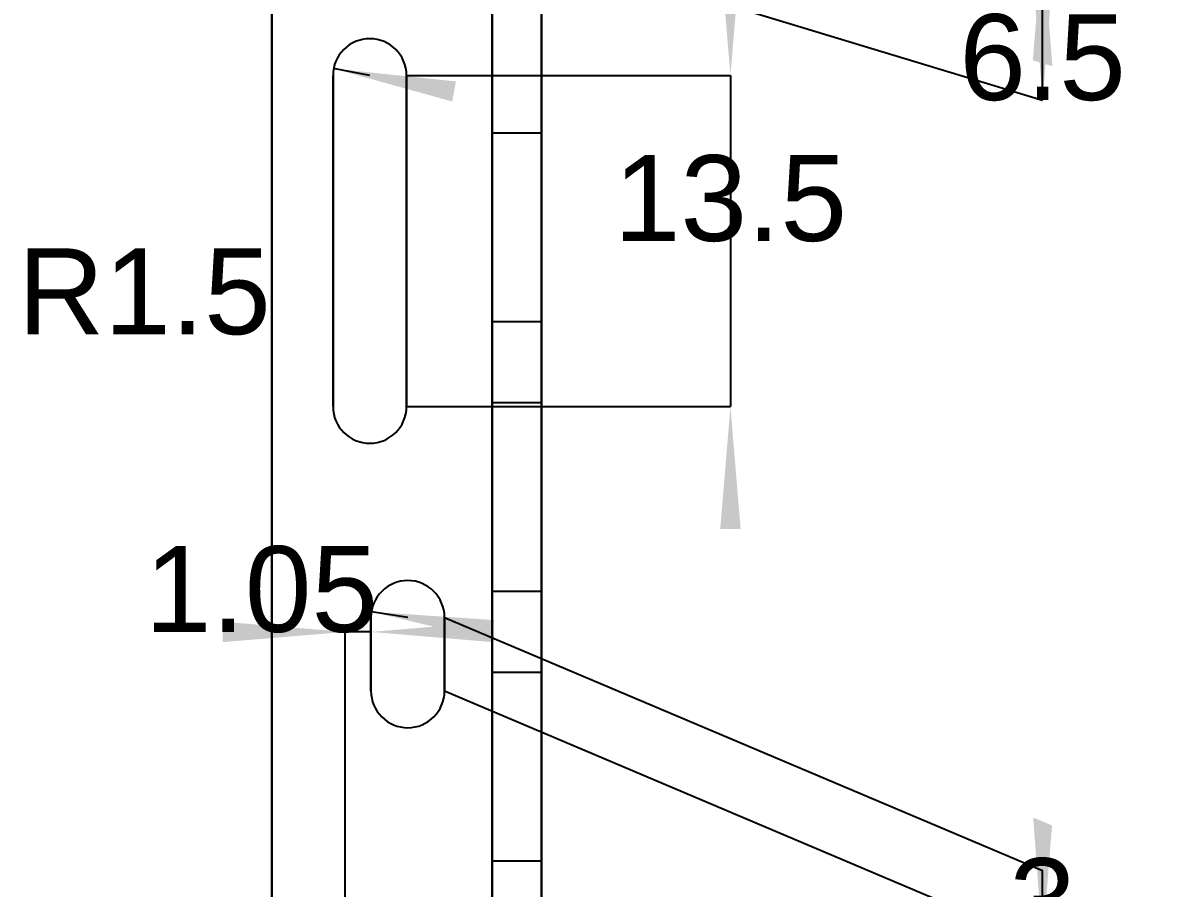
# Model space of a CAD drawing. Header units: millimetres. Extents: x -3 to 302, y 32 to 210.
# Drawn here: x 34.35 to 80.95, y 89.02 to 124.31 of the extents above; entities that cross this region are included whole.
import ezdxf
from ezdxf.enums import TextEntityAlignment as Align

# ---------------------------------------------------------------- set-up
doc = ezdxf.new("R2010")
doc.units = ezdxf.units.MM
doc.layers.get('0').update_dxf_attribs({"linetype": 'CONTINUOUS'})
for name, color, linetype in [('Dimension010', 7, 'CONTINUOUS'), ('Dimension011', 7, 'CONTINUOUS'), ('Dimension012', 7, 'CONTINUOUS'), ('Dimension014', 7, 'CONTINUOUS'), ('Dimension015', 7, 'CONTINUOUS'), ('Dimension016', 7, 'CONTINUOUS'), ('SectionView', 7, 'CONTINUOUS')]:
    doc.layers.add(name, color=color, linetype=linetype)
doc.styles.get("Standard").update_dxf_attribs({"font": 'arial.ttf'})
doc.dimstyles.get("Standard").update_dxf_attribs({"dimscale": 0, "dimtxt": 2.5, "dimasz": 2.5, "dimexe": 1.25, "dimexo": 0.625, "dimtad": 1, "dimtxsty": 'STANDARD', "dimcen": 2.5, "dimazin": 3, "dimtfac": 1, "dimtmove": 0, "dimatfit": 3})

# ---------------------------------------------------------------- blocks, each defined once
blk = doc.blocks.new('*Dimension010')
at = {"color": 0}
for points in [[(75.5672, 91.9052), (76.3347, 91.5805), (75.951, 86.7429)], [(75.5672, 84.9052), (76.3347, 84.5805), (75.951, 89.7429)]]:
    blk.add_solid(points, dxfattribs=at)
at = {"layer": 'Dimension010'}
for p, q in [((51.55, 100.067), (75.951, 89.7429)), ((51.55, 97.0668), (75.951, 86.7429)), ((75.951, 86.7429), (75.951, 89.7429))]:
    blk.add_line(p, q, dxfattribs=at)
blk.add_text('3', height=3.5, dxfattribs=at).set_placement((75.951, 86.7429), align=Align.CENTER)
blk = doc.blocks.new('*Dimension011')
at = {"color": 0}
for points in [[(63.6315, 127.167), (62.7981, 127.167), (63.2148, 122.167)], [(63.6315, 103.667), (62.7981, 103.667), (63.2148, 108.667)]]:
    blk.add_solid(points, dxfattribs=at)
at = {"layer": 'Dimension011'}
for p, q in [((50, 122.167), (63.2148, 122.167)), ((63.2148, 122.167), (63.2148, 108.667)), ((50, 108.667), (63.2148, 108.667))]:
    blk.add_line(p, q, dxfattribs=at)
blk.add_text('13.5', height=3.5, dxfattribs=at).set_placement((63.2148, 115.417), align=Align.CENTER)
blk = doc.blocks.new('*Dimension012')
at = {"color": 0}
for points in [[(75.5522, 122.785), (76.3498, 122.544), (75.951, 127.665)], [(75.5522, 126.285), (76.3498, 126.044), (75.951, 121.165)]]:
    blk.add_solid(points, dxfattribs=at)
at = {"layer": 'Dimension012'}
for p, q in [((51, 135.217), (75.951, 127.665)), ((51, 128.717), (75.951, 121.165)), ((75.951, 121.165), (75.951, 127.665))]:
    blk.add_line(p, q, dxfattribs=at)
blk.add_text('6.5', height=3.5, dxfattribs=at).set_placement((75.951, 121.165), align=Align.CENTER)
blk = doc.blocks.new('*Dimension014')
at = {"color": 0}
blk.add_solid([(51.8611, 121.105), (52.0164, 121.924), (47.0263, 122.446)], dxfattribs=at)
at = {"layer": 'Dimension014'}
blk.add_line((48.5, 122.167), (47.0263, 122.446), dxfattribs=at)
blk.add_text('R1.5', height=3.5, dxfattribs=at).set_placement((39.1755, 133.921), align=Align.CENTER)
blk = doc.blocks.new('*Dimension015')
at = {"color": 0}
blk.add_solid([(53.4485, 99.1319), (53.573, 99.9559), (48.5668, 100.291)], dxfattribs=at)
at = {"layer": 'Dimension015'}
blk.add_line((50.05, 100.067), (48.5668, 100.291), dxfattribs=at)
blk.add_text('R1.5', height=3.5, dxfattribs=at).set_placement((39.2991, 111.614), align=Align.CENTER)
blk = doc.blocks.new('*Dimension016')
at = {"color": 0}
for points in [[(42.5, 99.8891), (42.5, 99.0558), (47.5, 99.4725)], [(53.55, 99.8891), (53.55, 99.0558), (48.55, 99.4725)]]:
    blk.add_solid(points, dxfattribs=at)
at = {"layer": 'Dimension016'}
for p, q in [((47.5, 85.5504), (47.5, 99.4725)), ((48.55, 99.4725), (47.5, 99.4725)), ((48.55, 97.0668), (48.55, 99.4725))]:
    blk.add_line(p, q, dxfattribs=at)
blk.add_text('1.05', height=3.5, dxfattribs=at).set_placement((44.0824, 99.4725), align=Align.CENTER)

msp = doc.modelspace()

# ---------------------------------------------------------------- linework, layer by layer
at = {"layer": 'SectionView'}
for p, q in [((44.5, 156.467), (44.5, 67.967)), ((44.5, 156.467), (44.5, 67.967)), ((55.5, 156.467), (55.5, 67.967)), ((55.5, 67.967), (55.5, 156.467)), ((44.5, 65.967), (44.5, 155.967)), ((44.5, 155.967), (44.5, 65.967)), ((53.5, 65.967), (53.5, 155.967)), ((53.5, 155.967), (53.5, 65.967)), ((47, 122.167), (47, 108.667)), ((47, 108.667), (47, 122.167)), ((50, 108.667), (50, 122.167)), ((50, 122.167), (50, 108.667)), ((55.5, 119.817), (53.5, 119.817)), ((55.5, 112.117), (53.5, 112.117)), ((55.5, 108.817), (53.5, 108.817)), ((55.5, 108.817), (53.5, 108.817)), ((55.5, 108.817), (53.5, 108.817)), ((55.5, 108.817), (53.5, 108.817)), ((55.5, 101.117), (53.5, 101.117)), ((55.5, 101.117), (53.5, 101.117)), ((55.5, 101.117), (53.5, 101.117)), ((55.5, 101.117), (53.5, 101.117)), ((48.55, 100.067), (48.55, 97.067)), ((48.55, 97.067), (48.55, 100.067)), ((51.55, 97.067), (51.55, 100.067)), ((51.55, 100.067), (51.55, 97.067)), ((55.5, 97.817), (53.5, 97.817)), ((55.5, 97.817), (53.5, 97.817)), ((55.5, 97.817), (53.5, 97.817)), ((55.5, 97.817), (53.5, 97.817)), ((55.5, 90.117), (53.5, 90.117)), ((55.5, 90.117), (53.5, 90.117)), ((55.5, 90.117), (53.5, 90.117)), ((55.5, 90.117), (53.5, 90.117))]:
    msp.add_line(p, q, dxfattribs=at)
for centre, start, end in [((48.5, 122.167), 0, 180), ((48.5, 122.167), 0, 180), ((48.5, 108.667), 180, 0), ((48.5, 108.667), 180, 0), ((50.05, 100.067), 0, 180), ((50.05, 100.067), 0, 180), ((50.05, 97.067), 180, 0), ((50.05, 97.067), 180, 0)]:
    msp.add_arc(centre, 1.5, start, end, dxfattribs=at)
for points, knots in [([(53.5, 115.967), (53.5, 116.399), (53.5, 116.824), (53.5, 117.031), (53.5, 117.238), (53.5, 117.438), (53.5, 117.637), (53.5, 117.826), (53.5, 118.015), (53.5, 118.191), (53.5, 118.367), (53.5, 118.528), (53.5, 118.689), (53.5, 118.833), (53.5, 118.977), (53.5, 119.102), (53.5, 119.227), (53.5, 119.331), (53.5, 119.436), (53.5, 119.518), (53.5, 119.601), (53.5, 119.661), (53.5, 119.72), (53.5, 119.756), (53.5, 119.793), (53.5, 119.805), (53.5, 119.817)], [0, 0, 0, 0.224399, 0.224399, 0.336599, 0.336599, 0.448799, 0.448799, 0.560999, 0.560999, 0.673198, 0.673198, 0.785398, 0.785398, 0.897598, 0.897598, 1.009798, 1.009798, 1.121997, 1.121997, 1.234197, 1.234197, 1.346397, 1.346397, 1.458597, 1.458597, 1.570796, 1.570796, 1.570796]), ([(55.5, 115.967), (55.5, 116.399), (55.5, 116.824), (55.5, 117.031), (55.5, 117.238), (55.5, 117.438), (55.5, 117.637), (55.5, 117.826), (55.5, 118.015), (55.5, 118.191), (55.5, 118.367), (55.5, 118.528), (55.5, 118.689), (55.5, 118.833), (55.5, 118.977), (55.5, 119.102), (55.5, 119.227), (55.5, 119.331), (55.5, 119.436), (55.5, 119.518), (55.5, 119.601), (55.5, 119.661), (55.5, 119.72), (55.5, 119.756), (55.5, 119.793), (55.5, 119.805), (55.5, 119.817)], [0, 0, 0, 0.224399, 0.224399, 0.336599, 0.336599, 0.448799, 0.448799, 0.560999, 0.560999, 0.673198, 0.673198, 0.785398, 0.785398, 0.897598, 0.897598, 1.009798, 1.009798, 1.121997, 1.121997, 1.234197, 1.234197, 1.346397, 1.346397, 1.458597, 1.458597, 1.570796, 1.570796, 1.570796]), ([(53.5, 112.117), (53.5, 112.129), (53.5, 112.141), (53.5, 112.177), (53.5, 112.213), (53.5, 112.273), (53.5, 112.333), (53.5, 112.415), (53.5, 112.498), (53.5, 112.603), (53.5, 112.707), (53.5, 112.832), (53.5, 112.957), (53.5, 113.101), (53.5, 113.244), (53.5, 113.405), (53.5, 113.566), (53.5, 113.742), (53.5, 113.918), (53.5, 114.107), (53.5, 114.296), (53.5, 114.496), (53.5, 114.695), (53.5, 114.903), (53.5, 115.11), (53.5, 115.534), (53.5, 115.967)], [4.712389, 4.712389, 4.712389, 4.824589, 4.824589, 4.936788, 4.936788, 5.048988, 5.048988, 5.161188, 5.161188, 5.273388, 5.273388, 5.385587, 5.385587, 5.497787, 5.497787, 5.609987, 5.609987, 5.722187, 5.722187, 5.834386, 5.834386, 5.946586, 5.946586, 6.058786, 6.058786, 6.283185, 6.283185, 6.283185]), ([(55.5, 112.117), (55.5, 112.129), (55.5, 112.141), (55.5, 112.177), (55.5, 112.213), (55.5, 112.273), (55.5, 112.333), (55.5, 112.415), (55.5, 112.498), (55.5, 112.603), (55.5, 112.707), (55.5, 112.832), (55.5, 112.957), (55.5, 113.101), (55.5, 113.244), (55.5, 113.405), (55.5, 113.566), (55.5, 113.742), (55.5, 113.918), (55.5, 114.107), (55.5, 114.296), (55.5, 114.496), (55.5, 114.695), (55.5, 114.903), (55.5, 115.11), (55.5, 115.534), (55.5, 115.967)], [4.712389, 4.712389, 4.712389, 4.824589, 4.824589, 4.936788, 4.936788, 5.048988, 5.048988, 5.161188, 5.161188, 5.273388, 5.273388, 5.385587, 5.385587, 5.497787, 5.497787, 5.609987, 5.609987, 5.722187, 5.722187, 5.834386, 5.834386, 5.946586, 5.946586, 6.058786, 6.058786, 6.283185, 6.283185, 6.283185]), ([(53.5, 104.967), (53.5, 105.399), (53.5, 105.824), (53.5, 106.031), (53.5, 106.238), (53.5, 106.438), (53.5, 106.637), (53.5, 106.826), (53.5, 107.015), (53.5, 107.191), (53.5, 107.367), (53.5, 107.528), (53.5, 107.689), (53.5, 107.833), (53.5, 107.977), (53.5, 108.102), (53.5, 108.227), (53.5, 108.331), (53.5, 108.436), (53.5, 108.518), (53.5, 108.601), (53.5, 108.661), (53.5, 108.72), (53.5, 108.756), (53.5, 108.793), (53.5, 108.805), (53.5, 108.817)], [0, 0, 0, 0.224399, 0.224399, 0.336599, 0.336599, 0.448799, 0.448799, 0.560999, 0.560999, 0.673198, 0.673198, 0.785398, 0.785398, 0.897598, 0.897598, 1.009798, 1.009798, 1.121997, 1.121997, 1.234197, 1.234197, 1.346397, 1.346397, 1.458597, 1.458597, 1.570796, 1.570796, 1.570796]), ([(53.5, 104.967), (53.5, 105.399), (53.5, 105.824), (53.5, 106.031), (53.5, 106.238), (53.5, 106.438), (53.5, 106.637), (53.5, 106.826), (53.5, 107.015), (53.5, 107.191), (53.5, 107.367), (53.5, 107.528), (53.5, 107.689), (53.5, 107.833), (53.5, 107.977), (53.5, 108.102), (53.5, 108.227), (53.5, 108.331), (53.5, 108.436), (53.5, 108.518), (53.5, 108.601), (53.5, 108.661), (53.5, 108.72), (53.5, 108.756), (53.5, 108.793), (53.5, 108.805), (53.5, 108.817)], [0, 0, 0, 0.224399, 0.224399, 0.336599, 0.336599, 0.448799, 0.448799, 0.560999, 0.560999, 0.673198, 0.673198, 0.785398, 0.785398, 0.897598, 0.897598, 1.009798, 1.009798, 1.121997, 1.121997, 1.234197, 1.234197, 1.346397, 1.346397, 1.458597, 1.458597, 1.570796, 1.570796, 1.570796]), ([(53.5, 104.967), (53.5, 105.399), (53.5, 105.824), (53.5, 106.031), (53.5, 106.238), (53.5, 106.438), (53.5, 106.637), (53.5, 106.826), (53.5, 107.015), (53.5, 107.191), (53.5, 107.367), (53.5, 107.528), (53.5, 107.689), (53.5, 107.833), (53.5, 107.977), (53.5, 108.102), (53.5, 108.227), (53.5, 108.331), (53.5, 108.436), (53.5, 108.518), (53.5, 108.601), (53.5, 108.661), (53.5, 108.72), (53.5, 108.756), (53.5, 108.793), (53.5, 108.805), (53.5, 108.817)], [0, 0, 0, 0.224399, 0.224399, 0.336599, 0.336599, 0.448799, 0.448799, 0.560999, 0.560999, 0.673198, 0.673198, 0.785398, 0.785398, 0.897598, 0.897598, 1.009798, 1.009798, 1.121997, 1.121997, 1.234197, 1.234197, 1.346397, 1.346397, 1.458597, 1.458597, 1.570796, 1.570796, 1.570796]), ([(53.5, 104.967), (53.5, 105.399), (53.5, 105.824), (53.5, 106.031), (53.5, 106.238), (53.5, 106.438), (53.5, 106.637), (53.5, 106.826), (53.5, 107.015), (53.5, 107.191), (53.5, 107.367), (53.5, 107.528), (53.5, 107.689), (53.5, 107.833), (53.5, 107.977), (53.5, 108.102), (53.5, 108.227), (53.5, 108.331), (53.5, 108.436), (53.5, 108.518), (53.5, 108.601), (53.5, 108.661), (53.5, 108.72), (53.5, 108.756), (53.5, 108.793), (53.5, 108.805), (53.5, 108.817)], [0, 0, 0, 0.224399, 0.224399, 0.336599, 0.336599, 0.448799, 0.448799, 0.560999, 0.560999, 0.673198, 0.673198, 0.785398, 0.785398, 0.897598, 0.897598, 1.009798, 1.009798, 1.121997, 1.121997, 1.234197, 1.234197, 1.346397, 1.346397, 1.458597, 1.458597, 1.570796, 1.570796, 1.570796]), ([(55.5, 104.967), (55.5, 105.399), (55.5, 105.824), (55.5, 106.031), (55.5, 106.238), (55.5, 106.438), (55.5, 106.637), (55.5, 106.826), (55.5, 107.015), (55.5, 107.191), (55.5, 107.367), (55.5, 107.528), (55.5, 107.689), (55.5, 107.833), (55.5, 107.977), (55.5, 108.102), (55.5, 108.227), (55.5, 108.331), (55.5, 108.436), (55.5, 108.518), (55.5, 108.601), (55.5, 108.661), (55.5, 108.72), (55.5, 108.756), (55.5, 108.793), (55.5, 108.805), (55.5, 108.817)], [0, 0, 0, 0.224399, 0.224399, 0.336599, 0.336599, 0.448799, 0.448799, 0.560999, 0.560999, 0.673198, 0.673198, 0.785398, 0.785398, 0.897598, 0.897598, 1.009798, 1.009798, 1.121997, 1.121997, 1.234197, 1.234197, 1.346397, 1.346397, 1.458597, 1.458597, 1.570796, 1.570796, 1.570796]), ([(55.5, 104.967), (55.5, 105.399), (55.5, 105.824), (55.5, 106.031), (55.5, 106.238), (55.5, 106.438), (55.5, 106.637), (55.5, 106.826), (55.5, 107.015), (55.5, 107.191), (55.5, 107.367), (55.5, 107.528), (55.5, 107.689), (55.5, 107.833), (55.5, 107.977), (55.5, 108.102), (55.5, 108.227), (55.5, 108.331), (55.5, 108.436), (55.5, 108.518), (55.5, 108.601), (55.5, 108.661), (55.5, 108.72), (55.5, 108.756), (55.5, 108.793), (55.5, 108.805), (55.5, 108.817)], [0, 0, 0, 0.224399, 0.224399, 0.336599, 0.336599, 0.448799, 0.448799, 0.560999, 0.560999, 0.673198, 0.673198, 0.785398, 0.785398, 0.897598, 0.897598, 1.009798, 1.009798, 1.121997, 1.121997, 1.234197, 1.234197, 1.346397, 1.346397, 1.458597, 1.458597, 1.570796, 1.570796, 1.570796]), ([(55.5, 104.967), (55.5, 105.399), (55.5, 105.824), (55.5, 106.031), (55.5, 106.238), (55.5, 106.438), (55.5, 106.637), (55.5, 106.826), (55.5, 107.015), (55.5, 107.191), (55.5, 107.367), (55.5, 107.528), (55.5, 107.689), (55.5, 107.833), (55.5, 107.977), (55.5, 108.102), (55.5, 108.227), (55.5, 108.331), (55.5, 108.436), (55.5, 108.518), (55.5, 108.601), (55.5, 108.661), (55.5, 108.72), (55.5, 108.756), (55.5, 108.793), (55.5, 108.805), (55.5, 108.817)], [0, 0, 0, 0.224399, 0.224399, 0.336599, 0.336599, 0.448799, 0.448799, 0.560999, 0.560999, 0.673198, 0.673198, 0.785398, 0.785398, 0.897598, 0.897598, 1.009798, 1.009798, 1.121997, 1.121997, 1.234197, 1.234197, 1.346397, 1.346397, 1.458597, 1.458597, 1.570796, 1.570796, 1.570796]), ([(55.5, 104.967), (55.5, 105.399), (55.5, 105.824), (55.5, 106.031), (55.5, 106.238), (55.5, 106.438), (55.5, 106.637), (55.5, 106.826), (55.5, 107.015), (55.5, 107.191), (55.5, 107.367), (55.5, 107.528), (55.5, 107.689), (55.5, 107.833), (55.5, 107.977), (55.5, 108.102), (55.5, 108.227), (55.5, 108.331), (55.5, 108.436), (55.5, 108.518), (55.5, 108.601), (55.5, 108.661), (55.5, 108.72), (55.5, 108.756), (55.5, 108.793), (55.5, 108.805), (55.5, 108.817)], [0, 0, 0, 0.224399, 0.224399, 0.336599, 0.336599, 0.448799, 0.448799, 0.560999, 0.560999, 0.673198, 0.673198, 0.785398, 0.785398, 0.897598, 0.897598, 1.009798, 1.009798, 1.121997, 1.121997, 1.234197, 1.234197, 1.346397, 1.346397, 1.458597, 1.458597, 1.570796, 1.570796, 1.570796]), ([(53.5, 101.117), (53.5, 101.129), (53.5, 101.141), (53.5, 101.177), (53.5, 101.213), (53.5, 101.273), (53.5, 101.333), (53.5, 101.415), (53.5, 101.498), (53.5, 101.603), (53.5, 101.707), (53.5, 101.832), (53.5, 101.957), (53.5, 102.101), (53.5, 102.244), (53.5, 102.405), (53.5, 102.566), (53.5, 102.742), (53.5, 102.918), (53.5, 103.107), (53.5, 103.296), (53.5, 103.496), (53.5, 103.695), (53.5, 103.903), (53.5, 104.11), (53.5, 104.534), (53.5, 104.967)], [4.712389, 4.712389, 4.712389, 4.824589, 4.824589, 4.936788, 4.936788, 5.048988, 5.048988, 5.161188, 5.161188, 5.273388, 5.273388, 5.385587, 5.385587, 5.497787, 5.497787, 5.609987, 5.609987, 5.722187, 5.722187, 5.834386, 5.834386, 5.946586, 5.946586, 6.058786, 6.058786, 6.283185, 6.283185, 6.283185]), ([(53.5, 101.117), (53.5, 101.129), (53.5, 101.141), (53.5, 101.177), (53.5, 101.213), (53.5, 101.273), (53.5, 101.333), (53.5, 101.415), (53.5, 101.498), (53.5, 101.603), (53.5, 101.707), (53.5, 101.832), (53.5, 101.957), (53.5, 102.101), (53.5, 102.244), (53.5, 102.405), (53.5, 102.566), (53.5, 102.742), (53.5, 102.918), (53.5, 103.107), (53.5, 103.296), (53.5, 103.496), (53.5, 103.695), (53.5, 103.903), (53.5, 104.11), (53.5, 104.534), (53.5, 104.967)], [4.712389, 4.712389, 4.712389, 4.824589, 4.824589, 4.936788, 4.936788, 5.048988, 5.048988, 5.161188, 5.161188, 5.273388, 5.273388, 5.385587, 5.385587, 5.497787, 5.497787, 5.609987, 5.609987, 5.722187, 5.722187, 5.834386, 5.834386, 5.946586, 5.946586, 6.058786, 6.058786, 6.283185, 6.283185, 6.283185]), ([(53.5, 101.117), (53.5, 101.129), (53.5, 101.141), (53.5, 101.177), (53.5, 101.213), (53.5, 101.273), (53.5, 101.333), (53.5, 101.415), (53.5, 101.498), (53.5, 101.603), (53.5, 101.707), (53.5, 101.832), (53.5, 101.957), (53.5, 102.101), (53.5, 102.244), (53.5, 102.405), (53.5, 102.566), (53.5, 102.742), (53.5, 102.918), (53.5, 103.107), (53.5, 103.296), (53.5, 103.496), (53.5, 103.695), (53.5, 103.903), (53.5, 104.11), (53.5, 104.534), (53.5, 104.967)], [4.712389, 4.712389, 4.712389, 4.824589, 4.824589, 4.936788, 4.936788, 5.048988, 5.048988, 5.161188, 5.161188, 5.273388, 5.273388, 5.385587, 5.385587, 5.497787, 5.497787, 5.609987, 5.609987, 5.722187, 5.722187, 5.834386, 5.834386, 5.946586, 5.946586, 6.058786, 6.058786, 6.283185, 6.283185, 6.283185]), ([(53.5, 101.117), (53.5, 101.129), (53.5, 101.141), (53.5, 101.177), (53.5, 101.213), (53.5, 101.273), (53.5, 101.333), (53.5, 101.415), (53.5, 101.498), (53.5, 101.603), (53.5, 101.707), (53.5, 101.832), (53.5, 101.957), (53.5, 102.101), (53.5, 102.244), (53.5, 102.405), (53.5, 102.566), (53.5, 102.742), (53.5, 102.918), (53.5, 103.107), (53.5, 103.296), (53.5, 103.496), (53.5, 103.695), (53.5, 103.903), (53.5, 104.11), (53.5, 104.534), (53.5, 104.967)], [4.712389, 4.712389, 4.712389, 4.824589, 4.824589, 4.936788, 4.936788, 5.048988, 5.048988, 5.161188, 5.161188, 5.273388, 5.273388, 5.385587, 5.385587, 5.497787, 5.497787, 5.609987, 5.609987, 5.722187, 5.722187, 5.834386, 5.834386, 5.946586, 5.946586, 6.058786, 6.058786, 6.283185, 6.283185, 6.283185]), ([(55.5, 101.117), (55.5, 101.129), (55.5, 101.141), (55.5, 101.177), (55.5, 101.213), (55.5, 101.273), (55.5, 101.333), (55.5, 101.415), (55.5, 101.498), (55.5, 101.603), (55.5, 101.707), (55.5, 101.832), (55.5, 101.957), (55.5, 102.101), (55.5, 102.244), (55.5, 102.405), (55.5, 102.566), (55.5, 102.742), (55.5, 102.918), (55.5, 103.107), (55.5, 103.296), (55.5, 103.496), (55.5, 103.695), (55.5, 103.903), (55.5, 104.11), (55.5, 104.534), (55.5, 104.967)], [4.712389, 4.712389, 4.712389, 4.824589, 4.824589, 4.936788, 4.936788, 5.048988, 5.048988, 5.161188, 5.161188, 5.273388, 5.273388, 5.385587, 5.385587, 5.497787, 5.497787, 5.609987, 5.609987, 5.722187, 5.722187, 5.834386, 5.834386, 5.946586, 5.946586, 6.058786, 6.058786, 6.283185, 6.283185, 6.283185]), ([(55.5, 101.117), (55.5, 101.129), (55.5, 101.141), (55.5, 101.177), (55.5, 101.213), (55.5, 101.273), (55.5, 101.333), (55.5, 101.415), (55.5, 101.498), (55.5, 101.603), (55.5, 101.707), (55.5, 101.832), (55.5, 101.957), (55.5, 102.101), (55.5, 102.244), (55.5, 102.405), (55.5, 102.566), (55.5, 102.742), (55.5, 102.918), (55.5, 103.107), (55.5, 103.296), (55.5, 103.496), (55.5, 103.695), (55.5, 103.903), (55.5, 104.11), (55.5, 104.534), (55.5, 104.967)], [4.712389, 4.712389, 4.712389, 4.824589, 4.824589, 4.936788, 4.936788, 5.048988, 5.048988, 5.161188, 5.161188, 5.273388, 5.273388, 5.385587, 5.385587, 5.497787, 5.497787, 5.609987, 5.609987, 5.722187, 5.722187, 5.834386, 5.834386, 5.946586, 5.946586, 6.058786, 6.058786, 6.283185, 6.283185, 6.283185]), ([(55.5, 101.117), (55.5, 101.129), (55.5, 101.141), (55.5, 101.177), (55.5, 101.213), (55.5, 101.273), (55.5, 101.333), (55.5, 101.415), (55.5, 101.498), (55.5, 101.603), (55.5, 101.707), (55.5, 101.832), (55.5, 101.957), (55.5, 102.101), (55.5, 102.244), (55.5, 102.405), (55.5, 102.566), (55.5, 102.742), (55.5, 102.918), (55.5, 103.107), (55.5, 103.296), (55.5, 103.496), (55.5, 103.695), (55.5, 103.903), (55.5, 104.11), (55.5, 104.534), (55.5, 104.967)], [4.712389, 4.712389, 4.712389, 4.824589, 4.824589, 4.936788, 4.936788, 5.048988, 5.048988, 5.161188, 5.161188, 5.273388, 5.273388, 5.385587, 5.385587, 5.497787, 5.497787, 5.609987, 5.609987, 5.722187, 5.722187, 5.834386, 5.834386, 5.946586, 5.946586, 6.058786, 6.058786, 6.283185, 6.283185, 6.283185]), ([(55.5, 101.117), (55.5, 101.129), (55.5, 101.141), (55.5, 101.177), (55.5, 101.213), (55.5, 101.273), (55.5, 101.333), (55.5, 101.415), (55.5, 101.498), (55.5, 101.603), (55.5, 101.707), (55.5, 101.832), (55.5, 101.957), (55.5, 102.101), (55.5, 102.244), (55.5, 102.405), (55.5, 102.566), (55.5, 102.742), (55.5, 102.918), (55.5, 103.107), (55.5, 103.296), (55.5, 103.496), (55.5, 103.695), (55.5, 103.903), (55.5, 104.11), (55.5, 104.534), (55.5, 104.967)], [4.712389, 4.712389, 4.712389, 4.824589, 4.824589, 4.936788, 4.936788, 5.048988, 5.048988, 5.161188, 5.161188, 5.273388, 5.273388, 5.385587, 5.385587, 5.497787, 5.497787, 5.609987, 5.609987, 5.722187, 5.722187, 5.834386, 5.834386, 5.946586, 5.946586, 6.058786, 6.058786, 6.283185, 6.283185, 6.283185]), ([(53.5, 93.967), (53.5, 94.399), (53.5, 94.824), (53.5, 95.031), (53.5, 95.238), (53.5, 95.438), (53.5, 95.637), (53.5, 95.826), (53.5, 96.015), (53.5, 96.191), (53.5, 96.367), (53.5, 96.528), (53.5, 96.689), (53.5, 96.833), (53.5, 96.977), (53.5, 97.102), (53.5, 97.227), (53.5, 97.331), (53.5, 97.436), (53.5, 97.518), (53.5, 97.601), (53.5, 97.661), (53.5, 97.72), (53.5, 97.756), (53.5, 97.793), (53.5, 97.805), (53.5, 97.817)], [0, 0, 0, 0.224399, 0.224399, 0.336599, 0.336599, 0.448799, 0.448799, 0.560999, 0.560999, 0.673198, 0.673198, 0.785398, 0.785398, 0.897598, 0.897598, 1.009798, 1.009798, 1.121997, 1.121997, 1.234197, 1.234197, 1.346397, 1.346397, 1.458597, 1.458597, 1.570796, 1.570796, 1.570796]), ([(53.5, 93.967), (53.5, 94.399), (53.5, 94.824), (53.5, 95.031), (53.5, 95.238), (53.5, 95.438), (53.5, 95.637), (53.5, 95.826), (53.5, 96.015), (53.5, 96.191), (53.5, 96.367), (53.5, 96.528), (53.5, 96.689), (53.5, 96.833), (53.5, 96.977), (53.5, 97.102), (53.5, 97.227), (53.5, 97.331), (53.5, 97.436), (53.5, 97.518), (53.5, 97.601), (53.5, 97.661), (53.5, 97.72), (53.5, 97.756), (53.5, 97.793), (53.5, 97.805), (53.5, 97.817)], [0, 0, 0, 0.224399, 0.224399, 0.336599, 0.336599, 0.448799, 0.448799, 0.560999, 0.560999, 0.673198, 0.673198, 0.785398, 0.785398, 0.897598, 0.897598, 1.009798, 1.009798, 1.121997, 1.121997, 1.234197, 1.234197, 1.346397, 1.346397, 1.458597, 1.458597, 1.570796, 1.570796, 1.570796]), ([(53.5, 93.967), (53.5, 94.399), (53.5, 94.824), (53.5, 95.031), (53.5, 95.238), (53.5, 95.438), (53.5, 95.637), (53.5, 95.826), (53.5, 96.015), (53.5, 96.191), (53.5, 96.367), (53.5, 96.528), (53.5, 96.689), (53.5, 96.833), (53.5, 96.977), (53.5, 97.102), (53.5, 97.227), (53.5, 97.331), (53.5, 97.436), (53.5, 97.518), (53.5, 97.601), (53.5, 97.661), (53.5, 97.72), (53.5, 97.756), (53.5, 97.793), (53.5, 97.805), (53.5, 97.817)], [0, 0, 0, 0.224399, 0.224399, 0.336599, 0.336599, 0.448799, 0.448799, 0.560999, 0.560999, 0.673198, 0.673198, 0.785398, 0.785398, 0.897598, 0.897598, 1.009798, 1.009798, 1.121997, 1.121997, 1.234197, 1.234197, 1.346397, 1.346397, 1.458597, 1.458597, 1.570796, 1.570796, 1.570796]), ([(53.5, 93.967), (53.5, 94.399), (53.5, 94.824), (53.5, 95.031), (53.5, 95.238), (53.5, 95.438), (53.5, 95.637), (53.5, 95.826), (53.5, 96.015), (53.5, 96.191), (53.5, 96.367), (53.5, 96.528), (53.5, 96.689), (53.5, 96.833), (53.5, 96.977), (53.5, 97.102), (53.5, 97.227), (53.5, 97.331), (53.5, 97.436), (53.5, 97.518), (53.5, 97.601), (53.5, 97.661), (53.5, 97.72), (53.5, 97.756), (53.5, 97.793), (53.5, 97.805), (53.5, 97.817)], [0, 0, 0, 0.224399, 0.224399, 0.336599, 0.336599, 0.448799, 0.448799, 0.560999, 0.560999, 0.673198, 0.673198, 0.785398, 0.785398, 0.897598, 0.897598, 1.009798, 1.009798, 1.121997, 1.121997, 1.234197, 1.234197, 1.346397, 1.346397, 1.458597, 1.458597, 1.570796, 1.570796, 1.570796]), ([(55.5, 93.967), (55.5, 94.399), (55.5, 94.824), (55.5, 95.031), (55.5, 95.238), (55.5, 95.438), (55.5, 95.637), (55.5, 95.826), (55.5, 96.015), (55.5, 96.191), (55.5, 96.367), (55.5, 96.528), (55.5, 96.689), (55.5, 96.833), (55.5, 96.977), (55.5, 97.102), (55.5, 97.227), (55.5, 97.331), (55.5, 97.436), (55.5, 97.518), (55.5, 97.601), (55.5, 97.661), (55.5, 97.72), (55.5, 97.756), (55.5, 97.793), (55.5, 97.805), (55.5, 97.817)], [0, 0, 0, 0.224399, 0.224399, 0.336599, 0.336599, 0.448799, 0.448799, 0.560999, 0.560999, 0.673198, 0.673198, 0.785398, 0.785398, 0.897598, 0.897598, 1.009798, 1.009798, 1.121997, 1.121997, 1.234197, 1.234197, 1.346397, 1.346397, 1.458597, 1.458597, 1.570796, 1.570796, 1.570796]), ([(55.5, 93.967), (55.5, 94.399), (55.5, 94.824), (55.5, 95.031), (55.5, 95.238), (55.5, 95.438), (55.5, 95.637), (55.5, 95.826), (55.5, 96.015), (55.5, 96.191), (55.5, 96.367), (55.5, 96.528), (55.5, 96.689), (55.5, 96.833), (55.5, 96.977), (55.5, 97.102), (55.5, 97.227), (55.5, 97.331), (55.5, 97.436), (55.5, 97.518), (55.5, 97.601), (55.5, 97.661), (55.5, 97.72), (55.5, 97.756), (55.5, 97.793), (55.5, 97.805), (55.5, 97.817)], [0, 0, 0, 0.224399, 0.224399, 0.336599, 0.336599, 0.448799, 0.448799, 0.560999, 0.560999, 0.673198, 0.673198, 0.785398, 0.785398, 0.897598, 0.897598, 1.009798, 1.009798, 1.121997, 1.121997, 1.234197, 1.234197, 1.346397, 1.346397, 1.458597, 1.458597, 1.570796, 1.570796, 1.570796]), ([(55.5, 93.967), (55.5, 94.399), (55.5, 94.824), (55.5, 95.031), (55.5, 95.238), (55.5, 95.438), (55.5, 95.637), (55.5, 95.826), (55.5, 96.015), (55.5, 96.191), (55.5, 96.367), (55.5, 96.528), (55.5, 96.689), (55.5, 96.833), (55.5, 96.977), (55.5, 97.102), (55.5, 97.227), (55.5, 97.331), (55.5, 97.436), (55.5, 97.518), (55.5, 97.601), (55.5, 97.661), (55.5, 97.72), (55.5, 97.756), (55.5, 97.793), (55.5, 97.805), (55.5, 97.817)], [0, 0, 0, 0.224399, 0.224399, 0.336599, 0.336599, 0.448799, 0.448799, 0.560999, 0.560999, 0.673198, 0.673198, 0.785398, 0.785398, 0.897598, 0.897598, 1.009798, 1.009798, 1.121997, 1.121997, 1.234197, 1.234197, 1.346397, 1.346397, 1.458597, 1.458597, 1.570796, 1.570796, 1.570796]), ([(55.5, 93.967), (55.5, 94.399), (55.5, 94.824), (55.5, 95.031), (55.5, 95.238), (55.5, 95.438), (55.5, 95.637), (55.5, 95.826), (55.5, 96.015), (55.5, 96.191), (55.5, 96.367), (55.5, 96.528), (55.5, 96.689), (55.5, 96.833), (55.5, 96.977), (55.5, 97.102), (55.5, 97.227), (55.5, 97.331), (55.5, 97.436), (55.5, 97.518), (55.5, 97.601), (55.5, 97.661), (55.5, 97.72), (55.5, 97.756), (55.5, 97.793), (55.5, 97.805), (55.5, 97.817)], [0, 0, 0, 0.224399, 0.224399, 0.336599, 0.336599, 0.448799, 0.448799, 0.560999, 0.560999, 0.673198, 0.673198, 0.785398, 0.785398, 0.897598, 0.897598, 1.009798, 1.009798, 1.121997, 1.121997, 1.234197, 1.234197, 1.346397, 1.346397, 1.458597, 1.458597, 1.570796, 1.570796, 1.570796]), ([(53.5, 90.117), (53.5, 90.129), (53.5, 90.141), (53.5, 90.177), (53.5, 90.213), (53.5, 90.273), (53.5, 90.333), (53.5, 90.415), (53.5, 90.498), (53.5, 90.603), (53.5, 90.707), (53.5, 90.832), (53.5, 90.957), (53.5, 91.101), (53.5, 91.244), (53.5, 91.405), (53.5, 91.566), (53.5, 91.742), (53.5, 91.918), (53.5, 92.107), (53.5, 92.296), (53.5, 92.496), (53.5, 92.695), (53.5, 92.903), (53.5, 93.11), (53.5, 93.534), (53.5, 93.967)], [4.712389, 4.712389, 4.712389, 4.824589, 4.824589, 4.936788, 4.936788, 5.048988, 5.048988, 5.161188, 5.161188, 5.273388, 5.273388, 5.385587, 5.385587, 5.497787, 5.497787, 5.609987, 5.609987, 5.722187, 5.722187, 5.834386, 5.834386, 5.946586, 5.946586, 6.058786, 6.058786, 6.283185, 6.283185, 6.283185]), ([(53.5, 90.117), (53.5, 90.129), (53.5, 90.141), (53.5, 90.177), (53.5, 90.213), (53.5, 90.273), (53.5, 90.333), (53.5, 90.415), (53.5, 90.498), (53.5, 90.603), (53.5, 90.707), (53.5, 90.832), (53.5, 90.957), (53.5, 91.101), (53.5, 91.244), (53.5, 91.405), (53.5, 91.566), (53.5, 91.742), (53.5, 91.918), (53.5, 92.107), (53.5, 92.296), (53.5, 92.496), (53.5, 92.695), (53.5, 92.903), (53.5, 93.11), (53.5, 93.534), (53.5, 93.967)], [4.712389, 4.712389, 4.712389, 4.824589, 4.824589, 4.936788, 4.936788, 5.048988, 5.048988, 5.161188, 5.161188, 5.273388, 5.273388, 5.385587, 5.385587, 5.497787, 5.497787, 5.609987, 5.609987, 5.722187, 5.722187, 5.834386, 5.834386, 5.946586, 5.946586, 6.058786, 6.058786, 6.283185, 6.283185, 6.283185]), ([(53.5, 90.117), (53.5, 90.129), (53.5, 90.141), (53.5, 90.177), (53.5, 90.213), (53.5, 90.273), (53.5, 90.333), (53.5, 90.415), (53.5, 90.498), (53.5, 90.603), (53.5, 90.707), (53.5, 90.832), (53.5, 90.957), (53.5, 91.101), (53.5, 91.244), (53.5, 91.405), (53.5, 91.566), (53.5, 91.742), (53.5, 91.918), (53.5, 92.107), (53.5, 92.296), (53.5, 92.496), (53.5, 92.695), (53.5, 92.903), (53.5, 93.11), (53.5, 93.534), (53.5, 93.967)], [4.712389, 4.712389, 4.712389, 4.824589, 4.824589, 4.936788, 4.936788, 5.048988, 5.048988, 5.161188, 5.161188, 5.273388, 5.273388, 5.385587, 5.385587, 5.497787, 5.497787, 5.609987, 5.609987, 5.722187, 5.722187, 5.834386, 5.834386, 5.946586, 5.946586, 6.058786, 6.058786, 6.283185, 6.283185, 6.283185]), ([(53.5, 90.117), (53.5, 90.129), (53.5, 90.141), (53.5, 90.177), (53.5, 90.213), (53.5, 90.273), (53.5, 90.333), (53.5, 90.415), (53.5, 90.498), (53.5, 90.603), (53.5, 90.707), (53.5, 90.832), (53.5, 90.957), (53.5, 91.101), (53.5, 91.244), (53.5, 91.405), (53.5, 91.566), (53.5, 91.742), (53.5, 91.918), (53.5, 92.107), (53.5, 92.296), (53.5, 92.496), (53.5, 92.695), (53.5, 92.903), (53.5, 93.11), (53.5, 93.534), (53.5, 93.967)], [4.712389, 4.712389, 4.712389, 4.824589, 4.824589, 4.936788, 4.936788, 5.048988, 5.048988, 5.161188, 5.161188, 5.273388, 5.273388, 5.385587, 5.385587, 5.497787, 5.497787, 5.609987, 5.609987, 5.722187, 5.722187, 5.834386, 5.834386, 5.946586, 5.946586, 6.058786, 6.058786, 6.283185, 6.283185, 6.283185]), ([(55.5, 90.117), (55.5, 90.129), (55.5, 90.141), (55.5, 90.177), (55.5, 90.213), (55.5, 90.273), (55.5, 90.333), (55.5, 90.415), (55.5, 90.498), (55.5, 90.603), (55.5, 90.707), (55.5, 90.832), (55.5, 90.957), (55.5, 91.101), (55.5, 91.244), (55.5, 91.405), (55.5, 91.566), (55.5, 91.742), (55.5, 91.918), (55.5, 92.107), (55.5, 92.296), (55.5, 92.496), (55.5, 92.695), (55.5, 92.903), (55.5, 93.11), (55.5, 93.534), (55.5, 93.967)], [4.712389, 4.712389, 4.712389, 4.824589, 4.824589, 4.936788, 4.936788, 5.048988, 5.048988, 5.161188, 5.161188, 5.273388, 5.273388, 5.385587, 5.385587, 5.497787, 5.497787, 5.609987, 5.609987, 5.722187, 5.722187, 5.834386, 5.834386, 5.946586, 5.946586, 6.058786, 6.058786, 6.283185, 6.283185, 6.283185]), ([(55.5, 90.117), (55.5, 90.129), (55.5, 90.141), (55.5, 90.177), (55.5, 90.213), (55.5, 90.273), (55.5, 90.333), (55.5, 90.415), (55.5, 90.498), (55.5, 90.603), (55.5, 90.707), (55.5, 90.832), (55.5, 90.957), (55.5, 91.101), (55.5, 91.244), (55.5, 91.405), (55.5, 91.566), (55.5, 91.742), (55.5, 91.918), (55.5, 92.107), (55.5, 92.296), (55.5, 92.496), (55.5, 92.695), (55.5, 92.903), (55.5, 93.11), (55.5, 93.534), (55.5, 93.967)], [4.712389, 4.712389, 4.712389, 4.824589, 4.824589, 4.936788, 4.936788, 5.048988, 5.048988, 5.161188, 5.161188, 5.273388, 5.273388, 5.385587, 5.385587, 5.497787, 5.497787, 5.609987, 5.609987, 5.722187, 5.722187, 5.834386, 5.834386, 5.946586, 5.946586, 6.058786, 6.058786, 6.283185, 6.283185, 6.283185]), ([(55.5, 90.117), (55.5, 90.129), (55.5, 90.141), (55.5, 90.177), (55.5, 90.213), (55.5, 90.273), (55.5, 90.333), (55.5, 90.415), (55.5, 90.498), (55.5, 90.603), (55.5, 90.707), (55.5, 90.832), (55.5, 90.957), (55.5, 91.101), (55.5, 91.244), (55.5, 91.405), (55.5, 91.566), (55.5, 91.742), (55.5, 91.918), (55.5, 92.107), (55.5, 92.296), (55.5, 92.496), (55.5, 92.695), (55.5, 92.903), (55.5, 93.11), (55.5, 93.534), (55.5, 93.967)], [4.712389, 4.712389, 4.712389, 4.824589, 4.824589, 4.936788, 4.936788, 5.048988, 5.048988, 5.161188, 5.161188, 5.273388, 5.273388, 5.385587, 5.385587, 5.497787, 5.497787, 5.609987, 5.609987, 5.722187, 5.722187, 5.834386, 5.834386, 5.946586, 5.946586, 6.058786, 6.058786, 6.283185, 6.283185, 6.283185]), ([(55.5, 90.117), (55.5, 90.129), (55.5, 90.141), (55.5, 90.177), (55.5, 90.213), (55.5, 90.273), (55.5, 90.333), (55.5, 90.415), (55.5, 90.498), (55.5, 90.603), (55.5, 90.707), (55.5, 90.832), (55.5, 90.957), (55.5, 91.101), (55.5, 91.244), (55.5, 91.405), (55.5, 91.566), (55.5, 91.742), (55.5, 91.918), (55.5, 92.107), (55.5, 92.296), (55.5, 92.496), (55.5, 92.695), (55.5, 92.903), (55.5, 93.11), (55.5, 93.534), (55.5, 93.967)], [4.712389, 4.712389, 4.712389, 4.824589, 4.824589, 4.936788, 4.936788, 5.048988, 5.048988, 5.161188, 5.161188, 5.273388, 5.273388, 5.385587, 5.385587, 5.497787, 5.497787, 5.609987, 5.609987, 5.722187, 5.722187, 5.834386, 5.834386, 5.946586, 5.946586, 6.058786, 6.058786, 6.283185, 6.283185, 6.283185])]:
    msp.add_open_spline(points, degree=2, knots=knots, dxfattribs=at)
for points in [[(53.5, 119.817), (53.5, 119.72), (53.5, 119.436), (53.5, 118.977), (53.5, 118.367), (53.5, 117.637), (53.5, 116.824), (53.5, 115.967), (53.5, 115.11), (53.5, 114.296), (53.5, 113.566), (53.5, 112.957), (53.5, 112.498), (53.5, 112.213), (53.5, 112.117)], [(55.5, 119.817), (55.5, 119.72), (55.5, 119.436), (55.5, 118.977), (55.5, 118.367), (55.5, 117.637), (55.5, 116.824), (55.5, 115.967), (55.5, 115.11), (55.5, 114.296), (55.5, 113.566), (55.5, 112.957), (55.5, 112.498), (55.5, 112.213), (55.5, 112.117)], [(53.5, 108.817), (53.5, 108.72), (53.5, 108.436), (53.5, 107.977), (53.5, 107.367), (53.5, 106.637), (53.5, 105.824), (53.5, 104.967), (53.5, 104.11), (53.5, 103.296), (53.5, 102.566), (53.5, 101.957), (53.5, 101.498), (53.5, 101.213), (53.5, 101.117)], [(53.5, 108.817), (53.5, 108.72), (53.5, 108.436), (53.5, 107.977), (53.5, 107.367), (53.5, 106.637), (53.5, 105.824), (53.5, 104.967), (53.5, 104.11), (53.5, 103.296), (53.5, 102.566), (53.5, 101.957), (53.5, 101.498), (53.5, 101.213), (53.5, 101.117)], [(53.5, 108.817), (53.5, 108.72), (53.5, 108.436), (53.5, 107.977), (53.5, 107.367), (53.5, 106.637), (53.5, 105.824), (53.5, 104.967), (53.5, 104.11), (53.5, 103.296), (53.5, 102.566), (53.5, 101.957), (53.5, 101.498), (53.5, 101.213), (53.5, 101.117)], [(53.5, 108.817), (53.5, 108.72), (53.5, 108.436), (53.5, 107.977), (53.5, 107.367), (53.5, 106.637), (53.5, 105.824), (53.5, 104.967), (53.5, 104.11), (53.5, 103.296), (53.5, 102.566), (53.5, 101.957), (53.5, 101.498), (53.5, 101.213), (53.5, 101.117)], [(55.5, 108.817), (55.5, 108.72), (55.5, 108.436), (55.5, 107.977), (55.5, 107.367), (55.5, 106.637), (55.5, 105.824), (55.5, 104.967), (55.5, 104.11), (55.5, 103.296), (55.5, 102.566), (55.5, 101.957), (55.5, 101.498), (55.5, 101.213), (55.5, 101.117)], [(55.5, 108.817), (55.5, 108.72), (55.5, 108.436), (55.5, 107.977), (55.5, 107.367), (55.5, 106.637), (55.5, 105.824), (55.5, 104.967), (55.5, 104.11), (55.5, 103.296), (55.5, 102.566), (55.5, 101.957), (55.5, 101.498), (55.5, 101.213), (55.5, 101.117)], [(55.5, 108.817), (55.5, 108.72), (55.5, 108.436), (55.5, 107.977), (55.5, 107.367), (55.5, 106.637), (55.5, 105.824), (55.5, 104.967), (55.5, 104.11), (55.5, 103.296), (55.5, 102.566), (55.5, 101.957), (55.5, 101.498), (55.5, 101.213), (55.5, 101.117)], [(55.5, 108.817), (55.5, 108.72), (55.5, 108.436), (55.5, 107.977), (55.5, 107.367), (55.5, 106.637), (55.5, 105.824), (55.5, 104.967), (55.5, 104.11), (55.5, 103.296), (55.5, 102.566), (55.5, 101.957), (55.5, 101.498), (55.5, 101.213), (55.5, 101.117)], [(53.5, 97.817), (53.5, 97.72), (53.5, 97.436), (53.5, 96.977), (53.5, 96.367), (53.5, 95.637), (53.5, 94.824), (53.5, 93.967), (53.5, 93.11), (53.5, 92.296), (53.5, 91.566), (53.5, 90.957), (53.5, 90.498), (53.5, 90.213), (53.5, 90.117)], [(53.5, 97.817), (53.5, 97.72), (53.5, 97.436), (53.5, 96.977), (53.5, 96.367), (53.5, 95.637), (53.5, 94.824), (53.5, 93.967), (53.5, 93.11), (53.5, 92.296), (53.5, 91.566), (53.5, 90.957), (53.5, 90.498), (53.5, 90.213), (53.5, 90.117)], [(53.5, 97.817), (53.5, 97.72), (53.5, 97.436), (53.5, 96.977), (53.5, 96.367), (53.5, 95.637), (53.5, 94.824), (53.5, 93.967), (53.5, 93.11), (53.5, 92.296), (53.5, 91.566), (53.5, 90.957), (53.5, 90.498), (53.5, 90.213), (53.5, 90.117)], [(53.5, 97.817), (53.5, 97.72), (53.5, 97.436), (53.5, 96.977), (53.5, 96.367), (53.5, 95.637), (53.5, 94.824), (53.5, 93.967), (53.5, 93.11), (53.5, 92.296), (53.5, 91.566), (53.5, 90.957), (53.5, 90.498), (53.5, 90.213), (53.5, 90.117)], [(55.5, 97.817), (55.5, 97.72), (55.5, 97.436), (55.5, 96.977), (55.5, 96.367), (55.5, 95.637), (55.5, 94.824), (55.5, 93.967), (55.5, 93.11), (55.5, 92.296), (55.5, 91.566), (55.5, 90.957), (55.5, 90.498), (55.5, 90.213), (55.5, 90.117)], [(55.5, 97.817), (55.5, 97.72), (55.5, 97.436), (55.5, 96.977), (55.5, 96.367), (55.5, 95.637), (55.5, 94.824), (55.5, 93.967), (55.5, 93.11), (55.5, 92.296), (55.5, 91.566), (55.5, 90.957), (55.5, 90.498), (55.5, 90.213), (55.5, 90.117)], [(55.5, 97.817), (55.5, 97.72), (55.5, 97.436), (55.5, 96.977), (55.5, 96.367), (55.5, 95.637), (55.5, 94.824), (55.5, 93.967), (55.5, 93.11), (55.5, 92.296), (55.5, 91.566), (55.5, 90.957), (55.5, 90.498), (55.5, 90.213), (55.5, 90.117)], [(55.5, 97.817), (55.5, 97.72), (55.5, 97.436), (55.5, 96.977), (55.5, 96.367), (55.5, 95.637), (55.5, 94.824), (55.5, 93.967), (55.5, 93.11), (55.5, 92.296), (55.5, 91.566), (55.5, 90.957), (55.5, 90.498), (55.5, 90.213), (55.5, 90.117)]]:
    msp.add_open_spline(points, degree=1, dxfattribs=at)

# ---------------------------------------------------------------- dimensions: what is measured, and where the dimension line sits
at = {"layer": 'Dimension010'}
dim = msp.add_aligned_dim(p1=(51.55, 97.067), p2=(51.55, 100.067), distance=-24.401, text='3', dimstyle='STANDARD', dxfattribs=at)
dim.commit()
dim.dimension.update_dxf_attribs({"geometry": '*Dimension010', "text_midpoint": (80.951, 86.743)})
at = {"layer": 'Dimension011'}
dim = msp.add_linear_dim(base=(63.215, 115.417), p1=(50, 122.167), p2=(50, 108.667), angle=90, text='13.5', dimstyle='STANDARD', dxfattribs=at)
dim.commit()
dim.dimension.update_dxf_attribs({"geometry": '*Dimension011', "text_midpoint": (58.215, 115.417)})
at = {"layer": 'Dimension012'}
dim = msp.add_aligned_dim(p1=(51, 128.717), p2=(51, 135.217), distance=-24.951, text='6.5', dimstyle='STANDARD', dxfattribs=at)
dim.commit()
dim.dimension.update_dxf_attribs({"geometry": '*Dimension012', "text_midpoint": (80.951, 121.165)})
at = {"layer": 'Dimension014'}
dim = msp.add_radius_dim(center=(48.5, 122.167), mpoint=(47.026, 122.446), text='R1.5', dimstyle='STANDARD', dxfattribs=at)
dim.commit()
dim.dimension.update_dxf_attribs({"geometry": '*Dimension014', "text_midpoint": (39.176, 133.921)})
at = {"layer": 'Dimension015'}
dim = msp.add_radius_dim(center=(50.05, 100.067), mpoint=(48.567, 100.291), text='R1.5', dimstyle='STANDARD', dxfattribs=at)
dim.commit()
dim.dimension.update_dxf_attribs({"geometry": '*Dimension015', "text_midpoint": (39.299, 111.614)})
at = {"layer": 'Dimension016'}
dim = msp.add_linear_dim(base=(44.082, 99.472), p1=(48.55, 97.067), p2=(47.5, 85.55), text='1.05', dimstyle='STANDARD', dxfattribs=at)
dim.commit()
dim.dimension.update_dxf_attribs({"geometry": '*Dimension016', "text_midpoint": (39.103, 99.018)})

doc.saveas('drawing.dxf')
